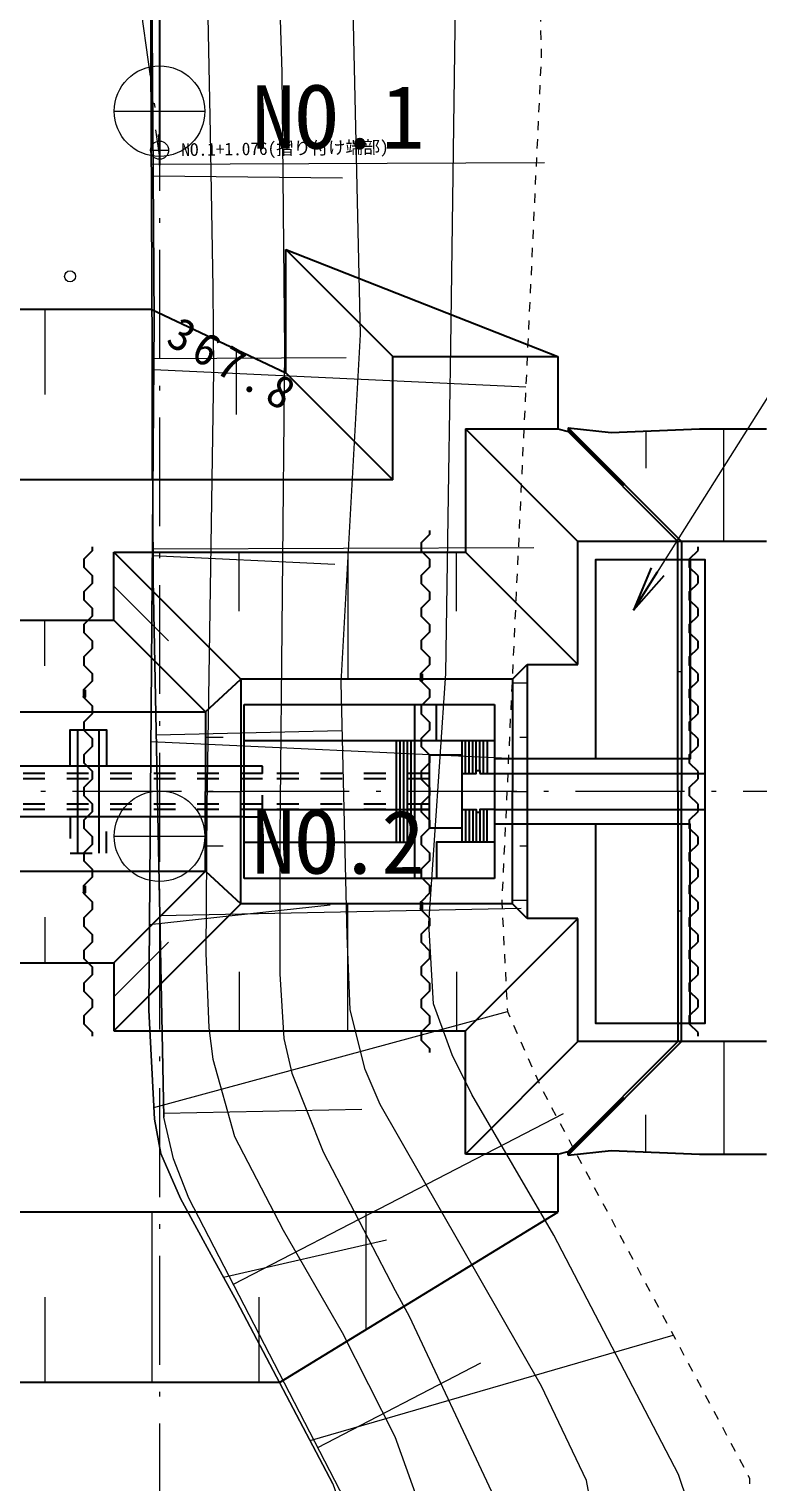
# Model space of a CAD drawing. Header units: millimetres. Extents: x -2078669 to -1085629, y -5987148 to 310365.
# Drawn here: x -1705152 to -1685046, y -3054998 to -3014921 of the extents above; entities that cross this region are included whole.
import ezdxf

# ---------------------------------------------------------------- set-up
doc = ezdxf.new("R2010")
doc.units = ezdxf.units.MM
doc.header["$LTSCALE"] = 500
for name, pattern in [('561019', [1, 0.5, -0.5]), ('SXF_一点短鎖線', [9.25, 6, -1.5, 0.25, -1.5]), ('SXF_跳び破線', [12, 6, -6])]:
    doc.linetypes.add(name, pattern=pattern)
doc.layers.get('Defpoints').update_dxf_attribs({"color": 153})
for name, color, linetype, lineweight in [('D-BGD', 7, 'Continuous', 13), ('D-BMK', 2, 'SXF_一点短鎖線', 13), ('D-BMK-HTXT', 7, 'Continuous', 13), ('D-BMK-OTRS', 7, 'Continuous', 13), ('D-BYP-STR1', 2, 'Continuous', 13), ('D-BYP-STR2', 6, 'Continuous', 25), ('D-BYP-STR4', 6, 'Continuous', 25), ('D-BYP-STRA', 1, 'Continuous', 25), ('D-BYP-STRC', 1, 'Continuous', 13), ('●予備設計_LP横断', 7, 'Continuous', 13)]:
    doc.layers.add(name, color=color, linetype=linetype, lineweight=lineweight)
doc.styles.add('MS ゴシック', font='MS Gothic.ttf')
doc.styles.add('ＭＳ ゴシック', font='MS Gothic.ttf')
doc.dimstyles.new('DIM-500-F', dxfattribs={"dimscale": 500, "dimtxt": 3.5, "dimasz": 2.5, "dimexe": 0, "dimexo": 2, "dimgap": 0.8, "dimtad": 1, "dimdec": 0, "dimzin": 0, "dimdsep": 46, "dimtxsty": 'MS ゴシック', "dimblk": 'OPEN', "dimcen": 0.1, "dimclrd": 256, "dimclre": 256, "dimclrt": 256, "dimaunit": 1, "dimadec": 4, "dimazin": 0, "dimtfac": 1, "dimtdec": 0, "dimtmove": 2, "dimatfit": 3, "dimldrblk": 'OPEN', "dimfxl": 1, "dimtolj": 1, "dimtzin": 0, "dimlwd": -1, "dimlwe": -1, "dimarcsym": 2})

# ---------------------------------------------------------------- blocks, each defined once
blk = doc.blocks.new('M7312')
at = {"layer": '●予備設計_LP横断', "linetype": 'Continuous', "lineweight": 20}
blk.add_circle((0, -0.001), 0.15, dxfattribs=at)
blk = doc.blocks.new('河川平面')
at = {"layer": 'D-BGD', "linetype": 'Continuous'}
for p, q in [((1609189, -2766148), (1620033, -2766106)), ((1609238, -2766470), (1614464, -2766521)), ((1609209, -2771511), (1614564, -2771486)), ((1609254, -2771817), (1619516, -2772295)), ((1609236, -2776763), (1619734, -2776719)), ((1609215, -2776945), (1614246, -2777180)), ((1609177, -2782074), (1619038, -2782534)), ((1609323, -2781888), (1614441, -2781774)), ((1609138, -2787126), (1614121, -2786576)), ((1609423, -2786871), (1619389, -2786671)), ((1609259, -2792174), (1619008, -2789521)), ((1609527, -2792329), (1614990, -2792216)), ((1611452, -2797046), (1620560, -2792338)), ((1611174, -2796846), (1615671, -2795821)), ((1613564, -2801355), (1623583, -2798449)), ((1613780, -2801544), (1618279, -2799216))]:
    blk.add_line(p, q, dxfattribs=at)
at = {"layer": 'D-BGD', "linetype": 'Continuous', "flags": 128}
for points in [[(1614196, -2802555), (1611544, -2797523), (1610785, -2796134), (1609990, -2794678), (1609448, -2793437), (1609275, -2792488), (1609120, -2789483), (1609265, -2770458), (1609158, -2754356), (1608991, -2733247), (1608817, -2713807), (1608555, -2699081), (1609014, -2666342), (1609021, -2620514)], [(1608555, -2699081), (1608817, -2713807), (1608991, -2733247), (1609158, -2754356), (1609265, -2770458), (1609120, -2789483)], [(1609120, -2789483), (1609275, -2792488), (1609448, -2793437), (1609990, -2794678), (1610785, -2796134), (1611544, -2797523), (1614196, -2802555), (1615082, -2805064), (1615231, -2805958), (1615273, -2807092), (1615472, -2812388), (1615628, -2817764), (1615471, -2822577), (1615363, -2823344), (1615029, -2824221), (1612556, -2828756), (1610099, -2832855), (1609457, -2834072), (1609409, -2834630), (1609279, -2836167)]]:
    blk.add_lwpolyline(points, dxfattribs=at)
for points, elevation in [([(1610013, -2620514), (1610004, -2655012), (1609981, -2662598), (1609913, -2668183), (1609452, -2691949), (1609445, -2695730), (1609534, -2701509), (1610811, -2765298), (1610885, -2769571), (1610897, -2771846), (1610716, -2783859), (1610693, -2787913), (1610772, -2789970), (1610879, -2790832), (1611484, -2792973), (1612825, -2795553), (1614449, -2798377), (1615902, -2801242), (1616987, -2804270)], 367000), ([(1611715, -2620514), (1611197, -2668195), (1611105, -2685482), (1611228, -2700780), (1611946, -2745632), (1612011, -2749082), (1612060, -2750532), (1612325, -2753298), (1612593, -2757485), (1612783, -2763612), (1612864, -2771282), (1612734, -2784705), (1612727, -2788483), (1612845, -2790265), (1613065, -2791226), (1613931, -2793393), (1615912, -2797217), (1616301, -2797929), (1618572, -2802762)], 366000), ([(1621613, -2804739), (1621190, -2802460), (1619945, -2799860), (1615503, -2792088), (1615083, -2791125), (1614669, -2789480), (1614591, -2787428), (1614424, -2780447), (1614954, -2770848), (1614660, -2757775), (1613687, -2747587), (1613373, -2737098), (1613203, -2724566), (1612724, -2704239), (1612726, -2695354), (1612599, -2678222), (1612988, -2655305), (1612966, -2630582), (1613359, -2620514)], 365000), ([(1624244, -2803817), (1623725, -2802293), (1620285, -2795694), (1618029, -2791812), (1617489, -2790721), (1616969, -2789309), (1616837, -2787094), (1617312, -2780196), (1617397, -2774676), (1617446, -2771179), (1617614, -2759007), (1617664, -2755279), (1617387, -2752525), (1616960, -2744706), (1616414, -2735865), (1615549, -2723449), (1615307, -2713395), (1614941, -2697350), (1614969, -2677393)], 364000)]:
    blk.add_lwpolyline(points, dxfattribs=dict(at, elevation=elevation))
at = {"layer": 'D-BGD', "linetype": '561019', "flags": 128}
blk.add_lwpolyline([(1618950, -2620514), (1618959, -2621129), (1618665, -2658302), (1618663, -2658627), (1618571, -2661701), (1617747, -2689368), (1618403, -2710987), (1619104, -2730441), (1619135, -2731637), (1619943, -2763133), (1618853, -2786511), (1619008, -2789521), (1619927, -2791602), (1625688, -2802391), (1625125, -2825293), (1624564, -2827572), (1623496, -2829911), (1618630, -2838640), (1618342, -2840170), (1618771, -2861642), (1618913, -2870692)], dxfattribs=at)
at = {"layer": 'D-BGD', "linetype": 'Continuous'}
for points in [[(1615473, -2813810, 368400), (1615503, -2805510, 368350), (1615442, -2805095, 368370), (1615373, -2804813, 368380), (1615226, -2804347, 368420), (1610224, -2794667, 368260), (1609794, -2793590, 368280), (1609534, -2792437, 368300), (1609236, -2777605, 368510), (1609158, -2758979, 368490), (1609245, -2738601, 368470), (1609119, -2714860, 368280), (1609038, -2675632, 368370), (1609172, -2662075, 368370), (1609082, -2627858, 368360), (1609044, -2620514, 368307)], [(1609119, -2714860, 368280), (1609245, -2738601, 368470), (1609158, -2758979, 368490), (1609236, -2777605, 368510), (1609534, -2792437, 368300)], [(1615473, -2813810, 368400), (1615503, -2805510, 368350), (1615442, -2805095, 368370), (1615373, -2804813, 368380), (1615226, -2804347, 368420), (1610224, -2794667, 368260), (1609794, -2793590, 368280), (1609534, -2792437, 368300)]]:
    blk.add_polyline3d(points, dxfattribs=at)
at = {"layer": 'D-BGD', "linetype": 'Continuous', "lineweight": 20, "xscale": 1000, "yscale": 1000, "zscale": 1000, "rotation": 330.1091246385173}
blk.add_blockref('M7312', (1606945, -2769242, 367818), dxfattribs=at)
at = {"layer": 'D-BGD', "linetype": 'Continuous', "insert": (1609538, -2771104, 367818), "char_height": 900, "attachment_point": 7, "rotation": 330.1091, "line_spacing_factor": 0.722892, "style": 'MS ゴシック'}
blk.add_mtext('\\T1.284;367.8', dxfattribs=at)
blk = doc.blocks.new('_Open')
at = {"color": 0, "linetype": 'ByBlock', "lineweight": -2}
for p, q in [((-1, 0.167), (0, 0)), ((-1, -0.167), (0, 0)), ((0, 0), (-1, 0))]:
    blk.add_line(p, q, dxfattribs=at)

msp = doc.modelspace()

# ---------------------------------------------------------------- linework, layer by layer
at = {"layer": 'D-BMK', "linetype": 'SXF_一点短鎖線'}
msp.add_line((-1622324.6, -3035952.7), (-1736237.2, -3035952.7), dxfattribs=at)
at = {"layer": 'D-BMK', "linetype": 'SXF_一点短鎖線', "flags": 128}
msp.add_lwpolyline([(-1701552.5, -2873013.4), (-1701552.5, -3123191.7)], dxfattribs=at)
msp.add_lwpolyline([(-1701552.5, -2873013.4), (-1701552.5, -3123191.7)], dxfattribs=at)
msp.add_lwpolyline([(-1701552.5, -2967365.2, -0.0342109), (-1701692.6, -2969410.7), (-1704459.1, -2989508.6, 0.0342109), (-1704552.5, -2990872.2), (-1704552.5, -2996230.7, 0.0353635), (-1704452.7, -2997640), (-1701652.3, -3017313.4, -0.0353635), (-1701552.5, -3018722.6)], format="xyb", dxfattribs=at)
msp.add_lwpolyline([(-1701552.5, -2967365.2, -0.0342109), (-1701692.6, -2969410.7), (-1704459.1, -2989508.6, 0.0342109), (-1704552.5, -2990872.2), (-1704552.5, -2996230.7, 0.0353635), (-1704452.7, -2997640), (-1701652.3, -3017313.4, -0.0353635), (-1701552.5, -3018722.6)], format="xyb", dxfattribs=at)
at = {"layer": 'D-BMK-HTXT', "color": 7, "linetype": 'Continuous', "lineweight": 13}
for p, q in [((-1702802.4, -3017186.7, 329066.8), (-1700302.4, -3017186.7, -329119.1)), ((-1702802.5, -3037186.7, 329093), (-1700302.5, -3037186.7, -329093))]:
    msp.add_line(p, q, dxfattribs=at)
for centre in [(-1701552.4, -3017186.7, -26.2), (-1701552.5, -3037186.7, 0)]:
    msp.add_circle(centre, 1250, dxfattribs=at)
at = {"layer": 'D-BMK-OTRS', "color": 7, "linetype": 'Continuous', "lineweight": 13}
for q in [(-1701652.2, -3017698.6), (-1701552.5, -3019107.1)]:
    msp.add_line((-1701552.5, -3018399.3), q, dxfattribs=at)
at = {"layer": 'D-BYP-STR1'}
for p, q in [((-1704714.8, -3022652.7), (-1704714.8, -3025002.7)), ((-1701761.1, -3022652.7), (-1701761.1, -3027352.7)), ((-1699442.8, -3023750.1), (-1699442.8, -3025551.4)), ((-1688745.6, -3027513.1), (-1690285.2, -3025973.4)), ((-1688135.2, -3026013.3), (-1688135.2, -3027035.3)), ((-1685985.2, -3029052.7), (-1685985.2, -3025952.7)), ((-1699360.6, -3030982.1), (-1699360.6, -3029352.7)), ((-1696360.6, -3029352.7), (-1696360.6, -3032852.7)), ((-1693360.6, -3030982.1), (-1693360.6, -3029352.7)), ((-1701307.3, -3031795.2), (-1702814.8, -3030287.7)), ((-1704714.8, -3032487.7), (-1704714.8, -3031222.7)), ((-1691814.5, -3032952.7), (-1691414.9, -3032952.7)), ((-1687155.9, -3032652.7), (-1687255.9, -3032652.7)), ((-1700284.8, -3034452.7), (-1699799.8, -3034452.7)), ((-1691614.7, -3034452.7), (-1691414.9, -3034452.7)), ((-1700284.8, -3035952.7), (-1699314.8, -3035952.7)), ((-1691814.5, -3035952.7), (-1691414.9, -3035952.7)), ((-1687205.9, -3035952.7), (-1687255.9, -3035952.7)), ((-1700284.8, -3037452.7), (-1699799.8, -3037452.7)), ((-1691614.7, -3037452.7), (-1691414.9, -3037452.7)), ((-1691814.5, -3038952.7), (-1691414.9, -3038952.7)), ((-1704714.8, -3039417.7), (-1704714.8, -3040682.7)), ((-1696360.6, -3042552.7), (-1696360.6, -3039052.7)), ((-1687155.9, -3039252.7), (-1687255.9, -3039252.7)), ((-1701307.3, -3040110.2), (-1702814.8, -3041617.7)), ((-1699360.6, -3040923.4), (-1699360.6, -3042552.7)), ((-1693360.6, -3040923.4), (-1693360.6, -3042552.7)), ((-1685985.2, -3042852.7), (-1685985.2, -3045952.7)), ((-1688745.6, -3044392.4), (-1690285.2, -3045932.1)), ((-1688135.2, -3045892.2), (-1688135.2, -3044870.2)), ((-1701764.9, -3047552.7), (-1701764.9, -3052252.7)), ((-1695865, -3047552.7), (-1695865, -3050795.2)), ((-1704714.8, -3049902.7), (-1704714.8, -3052252.7)), ((-1698814.9, -3049902.7), (-1698814.9, -3052252.7))]:
    msp.add_line(p, q, dxfattribs=at)
at = {"layer": 'D-BYP-STR2'}
for p, q in [((-1695114.5, -3023952.7), (-1698064.8, -3021002.4)), ((-1698064.8, -3024402.4), (-1698064.8, -3021002.4)), ((-1698064.8, -3021002.4), (-1690566.9, -3023952.7)), ((-1701761.1, -3022652.7), (-1705599.6, -3022652.7)), ((-1701761.1, -3022652.7), (-1698064.8, -3024402.4)), ((-1695114.5, -3027352.7), (-1695114.5, -3023952.7)), ((-1695114.5, -3023952.7), (-1690566.9, -3023952.7)), ((-1690566.9, -3023952.7), (-1690566.9, -3025952.7)), ((-1695114.5, -3027352.7), (-1698064.8, -3024402.4)), ((-1690014.5, -3029052.7), (-1693114.5, -3025952.7)), ((-1693114.5, -3025952.7), (-1693114.5, -3029352.7)), ((-1693114.5, -3025952.7), (-1690566.9, -3025952.7)), ((-1690566.9, -3025952.7), (-1690285.2, -3026023.4)), ((-1690285.2, -3025923.4), (-1690285.2, -3026023.4)), ((-1687155.9, -3029052.7), (-1690285.2, -3025923.4)), ((-1690285.2, -3025923.4), (-1689097.3, -3026052.7)), ((-1687255.9, -3029052.7), (-1690285.2, -3026023.4)), ((-1689097.3, -3026052.7), (-1686655.9, -3025952.7)), ((-1686655.9, -3025952.7), (-1684814.5, -3025952.7)), ((-1695114.5, -3027352.7), (-1720350.4, -3027352.7)), ((-1702814.8, -3029352.7), (-1693114.5, -3029352.7)), ((-1699314.8, -3032852.7), (-1702814.8, -3029352.7)), ((-1702814.8, -3031222.7), (-1702814.8, -3029352.7)), ((-1690014.5, -3032453.1), (-1693114.5, -3029352.7)), ((-1687255.9, -3029052.7), (-1690014.5, -3029052.7)), ((-1690014.5, -3032453.1), (-1690014.5, -3029052.7)), ((-1687255.9, -3035952.7), (-1687255.9, -3029052.7)), ((-1687155.9, -3029052.7), (-1687255.9, -3029052.7)), ((-1684814.5, -3029052.7), (-1687155.9, -3029052.7)), ((-1687155.9, -3029052.7), (-1687155.9, -3035952.7)), ((-1718414.5, -3031222.7), (-1702814.8, -3031222.7)), ((-1700284.8, -3033752.7), (-1702814.8, -3031222.7)), ((-1691814.5, -3032852.7), (-1691414.9, -3032453.1)), ((-1691414.9, -3032453.1), (-1691414.9, -3039452.4)), ((-1691414.9, -3032453.1), (-1690014.5, -3032453.1)), ((-1700284.8, -3033752.7), (-1699314.8, -3032852.7)), ((-1691814.5, -3032852.7), (-1699314.8, -3032852.7)), ((-1699314.8, -3032852.7), (-1699314.8, -3035952.7)), ((-1691814.5, -3032852.7), (-1691814.5, -3035952.7)), ((-1720944.5, -3033752.7), (-1700284.8, -3033752.7)), ((-1700284.8, -3033752.7), (-1700284.8, -3035952.7)), ((-1699214.8, -3035952.7), (-1699214.8, -3033552.7)), ((-1699214.8, -3033552.7), (-1692314.5, -3033552.7)), ((-1694514.5, -3038352.7), (-1694514.5, -3033552.7)), ((-1693914.5, -3034552.7), (-1693914.5, -3033552.7)), ((-1692314.5, -3033552.7), (-1692314.5, -3034552.7)), ((-1695014.5, -3037352.7), (-1695014.5, -3034552.7)), ((-1694914.5, -3037352.7), (-1694914.5, -3034552.7)), ((-1694814.5, -3037352.7), (-1694814.5, -3034552.7)), ((-1694714.5, -3037352.7), (-1694714.5, -3034552.7)), ((-1694614.5, -3037352.7), (-1694614.5, -3034552.7)), ((-1693214.5, -3034552.7), (-1693214.5, -3037352.7)), ((-1693114.5, -3035452.7), (-1693114.5, -3034552.7)), ((-1693014.5, -3035452.7), (-1693014.5, -3034552.7)), ((-1692914.5, -3035452.7), (-1692914.5, -3034552.7)), ((-1692714.5, -3035377.7), (-1692714.5, -3034552.7)), ((-1692614.5, -3035452.7), (-1692614.5, -3034552.7)), ((-1692514.5, -3034552.7), (-1692514.5, -3035452.7)), ((-1692314.5, -3034552.7), (-1692314.5, -3037352.7)), ((-1699214.8, -3035252.7), (-1721314.5, -3035252.7)), ((-1692814.5, -3035377.7), (-1692714.5, -3035377.7)), ((-1692714.5, -3035377.7), (-1692714.5, -3035452.7)), ((-1692714.5, -3035452.7), (-1692314.5, -3035452.7)), ((-1700284.8, -3038152.7), (-1700284.8, -3035952.7)), ((-1699314.8, -3039052.7), (-1699314.8, -3035952.7)), ((-1699214.8, -3036652.7), (-1699214.8, -3035952.7)), ((-1691814.5, -3039052.7), (-1691814.5, -3035952.7)), ((-1687255.9, -3035952.7), (-1687255.9, -3042852.7)), ((-1687155.9, -3042852.7), (-1687155.9, -3035952.7)), ((-1693114.5, -3036452.7), (-1693114.5, -3037352.7)), ((-1693014.5, -3036452.7), (-1693014.5, -3037352.7)), ((-1692914.5, -3036452.7), (-1692914.5, -3037352.7)), ((-1692714.5, -3036527.7), (-1692714.5, -3037352.7)), ((-1692614.5, -3036452.7), (-1692614.5, -3037352.7)), ((-1692514.5, -3037352.7), (-1692514.5, -3036452.7)), ((-1699214.8, -3036652.7), (-1721314.5, -3036652.7)), ((-1699214.8, -3038352.7), (-1699214.8, -3036652.7)), ((-1699214.8, -3037352.7), (-1694514.5, -3037352.7)), ((-1692314.5, -3037352.7), (-1692314.5, -3038352.7)), ((-1720944.5, -3038152.7), (-1700284.8, -3038152.7)), ((-1700284.8, -3038152.7), (-1702814.8, -3040682.7)), ((-1700284.8, -3038152.7), (-1699314.8, -3039052.7)), ((-1692314.5, -3038352.7), (-1699214.8, -3038352.7)), ((-1699314.8, -3039052.7), (-1702814.8, -3042552.7)), ((-1691814.5, -3039052.7), (-1699314.8, -3039052.7)), ((-1691414.9, -3039452.4), (-1691814.5, -3039052.7)), ((-1693114.5, -3042552.7), (-1690014.5, -3039452.4)), ((-1690014.5, -3039452.4), (-1691414.9, -3039452.4)), ((-1690014.5, -3042852.7), (-1690014.5, -3039452.4)), ((-1718414.5, -3040682.7), (-1702814.8, -3040682.7)), ((-1702814.8, -3040682.7), (-1702814.8, -3042552.7)), ((-1702814.8, -3042552.7), (-1693114.5, -3042552.7)), ((-1693114.5, -3045952.7, -240720), (-1693114.5, -3042552.7)), ((-1690014.5, -3042852.7), (-1693114.5, -3045952.7)), ((-1687155.9, -3042852.7), (-1690285.2, -3045982.1)), ((-1687255.9, -3042852.7), (-1690285.2, -3045882.1)), ((-1687255.9, -3042852.7), (-1690014.5, -3042852.7)), ((-1687155.9, -3042852.7), (-1687255.9, -3042852.7)), ((-1684814.5, -3042852.7), (-1687155.9, -3042852.7)), ((-1690566.9, -3045952.7, 242956.1), (-1693114.5, -3045952.7, 242956.1)), ((-1690566.9, -3045952.7), (-1690285.2, -3045882.1)), ((-1690566.9, -3045952.7, 242956.1), (-1690566.9, -3047552.7, 242956.1)), ((-1690285.2, -3045982.1), (-1689097.3, -3045852.7)), ((-1690285.2, -3045982.1), (-1690285.2, -3045882.1)), ((-1689097.3, -3045852.7), (-1686655.9, -3045952.7)), ((-1686655.9, -3045952.7), (-1684814.5, -3045952.7)), ((-1690566.9, -3047552.7), (-1720350.4, -3047552.7)), ((-1698246.6, -3052252.7), (-1690566.9, -3047552.7)), ((-1698246.6, -3052252.7), (-1705599.6, -3052252.7))]:
    msp.add_line(p, q, dxfattribs=at)
at = {"layer": 'D-BYP-STR2', "linetype": 'SXF_跳び破線', "ltscale": 0.2}
for p, q in [((-1698714.8, -3035452.7), (-1721814.5, -3035452.7)), ((-1694114.5, -3035452.7), (-1698714.8, -3035452.7)), ((-1698714.8, -3036302.7), (-1721814.5, -3036302.7)), ((-1694114.5, -3036302.7), (-1698714.8, -3036302.7))]:
    msp.add_line(p, q, dxfattribs=at)
at = {"layer": 'D-BYP-STR2', "ltscale": 100}
msp.add_lwpolyline([(-1704014.5, -3035252.7), (-1704014.5, -3034252.7), (-1703014.5, -3034252.7), (-1703014.5, -3035252.7)], dxfattribs=at)
at = {"layer": 'D-BYP-STR2'}
for points in [[(-1703814.5, -3034252.7), (-1703814.5, -3035952.7), (-1703814.5, -3036652.7), (-1703814.5, -3037652.7)], [(-1703214.5, -3037652.7), (-1703214.5, -3036652.7), (-1703214.5, -3035952.7), (-1703214.5, -3034252.7)], [(-1692314.5, -3034552.7), (-1694514.5, -3034552.7), (-1699214.8, -3034552.7)], [(-1693214.5, -3035452.7), (-1692814.5, -3035452.7), (-1692814.5, -3035377.7), (-1692814.5, -3034552.7)], [(-1693214.5, -3034952.7), (-1694114.5, -3034952.7), (-1694114.5, -3036952.7), (-1693214.5, -3036952.7)], [(-1698714.8, -3036452.7), (-1694514.5, -3036452.7), (-1694114.5, -3036452.7)], [(-1693214.5, -3036452.7), (-1692814.5, -3036452.7), (-1692814.5, -3036527.7), (-1692814.5, -3037352.7)], [(-1692314.5, -3036452.7), (-1692714.5, -3036452.7), (-1692714.5, -3036527.7), (-1692814.5, -3036527.7)], [(-1692314.5, -3037352.7), (-1693914.5, -3037352.7), (-1693914.5, -3038352.7)]]:
    msp.add_lwpolyline(points, dxfattribs=at)
at = {"layer": 'D-BYP-STR2', "linetype": 'SXF_跳び破線', "ltscale": 0.2}
for points in [[(-1699214.8, -3036652.7), (-1698714.8, -3036652.7), (-1698714.8, -3035252.7), (-1699214.8, -3035252.7)], [(-1694114.5, -3035602.7), (-1698714.8, -3035602.7), (-1721814.5, -3035602.7), (-1722714.5, -3035602.7)], [(-1694114.5, -3036452.7), (-1698714.8, -3036452.7), (-1721814.5, -3036452.7)], [(-1704014.5, -3036652.7), (-1704014.5, -3037652.7), (-1703014.5, -3037652.7), (-1703014.5, -3036652.7)]]:
    msp.add_lwpolyline(points, dxfattribs=at)
at = {"layer": 'D-BYP-STR4', "ltscale": 0.2}
for points in [[(-1694099.5, -3034152.7), (-1694099.5, -3034052.7), (-1694329.5, -3033822.7), (-1694329.5, -3033582.7), (-1694099.5, -3033352.7), (-1694099.5, -3033252.7), (-1694099.5, -3033152.7), (-1694329.5, -3032922.7), (-1694329.5, -3032682.7), (-1694099.5, -3032452.7), (-1694099.5, -3032352.7), (-1694099.5, -3032252.7), (-1694329.5, -3032022.7), (-1694329.5, -3031782.7), (-1694099.5, -3031552.7), (-1694099.5, -3031452.7), (-1694099.5, -3031352.7), (-1694329.5, -3031122.7), (-1694329.5, -3030882.7), (-1694099.5, -3030652.7), (-1694099.5, -3030552.7), (-1694099.5, -3030452.7), (-1694329.5, -3030222.7), (-1694329.5, -3029982.7), (-1694099.5, -3029752.7), (-1694099.5, -3029652.7), (-1694099.5, -3029552.7), (-1694329.5, -3029322.7), (-1694329.5, -3029082.7), (-1694099.5, -3028852.7), (-1694099.5, -3028752.7)], [(-1703399.5, -3034602.7), (-1703399.5, -3034502.7), (-1703629.5, -3034272.7), (-1703629.5, -3034032.7), (-1703399.5, -3033802.7), (-1703399.5, -3033702.7), (-1703399.5, -3033602.7), (-1703629.5, -3033372.7), (-1703629.5, -3033132.7), (-1703399.5, -3032902.7), (-1703399.5, -3032802.7), (-1703399.5, -3032702.7), (-1703629.5, -3032472.7), (-1703629.5, -3032232.7), (-1703399.5, -3032002.7), (-1703399.5, -3031902.7), (-1703399.5, -3031802.7), (-1703629.5, -3031572.7), (-1703629.5, -3031332.7), (-1703399.5, -3031102.7), (-1703399.5, -3031002.7), (-1703399.5, -3030902.7), (-1703629.5, -3030672.7), (-1703629.5, -3030432.7), (-1703399.5, -3030202.7), (-1703399.5, -3030102.7), (-1703399.5, -3030002.7), (-1703629.5, -3029772.7), (-1703629.5, -3029532.7), (-1703399.5, -3029302.7), (-1703399.5, -3029202.7)], [(-1694354.5, -3032702.7), (-1694354.5, -3032902.7)], [(-1694304.5, -3032702.7), (-1694304.5, -3032902.7)], [(-1703654.5, -3033152.7), (-1703654.5, -3033352.7)], [(-1703604.5, -3033152.7), (-1703604.5, -3033352.7)], [(-1694099.5, -3037752.7), (-1694099.5, -3037652.7), (-1694329.5, -3037422.7), (-1694329.5, -3037182.7), (-1694099.5, -3036952.7), (-1694099.5, -3036852.7), (-1694099.5, -3036752.7), (-1694329.5, -3036522.7), (-1694329.5, -3036282.7), (-1694099.5, -3036052.7), (-1694099.5, -3035952.7), (-1694099.5, -3035852.7), (-1694329.5, -3035622.7), (-1694329.5, -3035382.7), (-1694099.5, -3035152.7), (-1694099.5, -3035052.7), (-1694099.5, -3034952.7), (-1694329.5, -3034722.7), (-1694329.5, -3034482.7), (-1694099.5, -3034252.7), (-1694099.5, -3034152.7)], [(-1703399.5, -3037402.7), (-1703399.5, -3037202.7), (-1703629.5, -3036972.7), (-1703629.5, -3036732.7), (-1703399.5, -3036502.7), (-1703399.5, -3036402.7), (-1703399.5, -3036302.7), (-1703629.5, -3036072.7), (-1703629.5, -3035832.7), (-1703399.5, -3035602.7), (-1703399.5, -3035502.7), (-1703399.5, -3035402.7), (-1703629.5, -3035172.7), (-1703629.5, -3034932.7), (-1703399.5, -3034702.7), (-1703399.5, -3034602.7)], [(-1703399.5, -3042702.7), (-1703399.5, -3042602.7), (-1703629.5, -3042372.7), (-1703629.5, -3042132.7), (-1703399.5, -3041902.7), (-1703399.5, -3041802.7), (-1703399.5, -3041702.7), (-1703629.5, -3041472.7), (-1703629.5, -3041232.7), (-1703399.5, -3041002.7), (-1703399.5, -3040902.7), (-1703399.5, -3040802.7), (-1703629.5, -3040572.7), (-1703629.5, -3040332.7), (-1703399.5, -3040102.7), (-1703399.5, -3040002.7), (-1703399.5, -3039902.7), (-1703629.5, -3039672.7), (-1703629.5, -3039432.7), (-1703399.5, -3039202.7), (-1703399.5, -3039102.7), (-1703399.5, -3039002.7), (-1703629.5, -3038772.7), (-1703629.5, -3038532.7), (-1703399.5, -3038302.7), (-1703399.5, -3038202.7), (-1703399.5, -3038102.7), (-1703629.5, -3037872.7), (-1703629.5, -3037632.7), (-1703399.5, -3037402.7), (-1703399.5, -3037202.7)], [(-1694099.5, -3043152.7), (-1694099.5, -3043052.7), (-1694329.5, -3042822.7), (-1694329.5, -3042582.7), (-1694099.5, -3042352.7), (-1694099.5, -3042252.7), (-1694099.5, -3042152.7), (-1694329.5, -3041922.7), (-1694329.5, -3041682.7), (-1694099.5, -3041452.7), (-1694099.5, -3041352.7), (-1694099.5, -3041252.7), (-1694329.5, -3041022.7), (-1694329.5, -3040782.7), (-1694099.5, -3040552.7), (-1694099.5, -3040452.7), (-1694099.5, -3040352.7), (-1694329.5, -3040122.7), (-1694329.5, -3039882.7), (-1694099.5, -3039652.7), (-1694099.5, -3039552.7), (-1694099.5, -3039452.7), (-1694329.5, -3039222.7), (-1694329.5, -3038982.7), (-1694099.5, -3038752.7), (-1694099.5, -3038652.7), (-1694099.5, -3038552.7), (-1694329.5, -3038322.7), (-1694329.5, -3038202.7), (-1694329.5, -3038082.7), (-1694099.5, -3037852.7), (-1694099.5, -3037752.7)], [(-1703654.5, -3038552.7), (-1703654.5, -3038752.7)], [(-1703604.5, -3038552.7), (-1703604.5, -3038752.7)], [(-1694354.5, -3039002.7), (-1694354.5, -3039202.7)], [(-1694304.5, -3039002.7), (-1694304.5, -3039202.7)]]:
    msp.add_lwpolyline(points, dxfattribs=at)
at = {"layer": 'D-BYP-STR4', "linetype": 'SXF_跳び破線', "ltscale": 0.2}
msp.add_lwpolyline([(-1686699.5, -3042702.7), (-1686699.5, -3042602.7), (-1686929.5, -3042372.7), (-1686929.5, -3042132.7), (-1686699.5, -3041902.7), (-1686699.5, -3041802.7), (-1686699.5, -3041702.7), (-1686929.5, -3041472.7), (-1686929.5, -3041232.7), (-1686699.5, -3041002.7), (-1686699.5, -3040902.7), (-1686699.5, -3040802.7), (-1686929.5, -3040572.7), (-1686929.5, -3040332.7), (-1686699.5, -3040102.7), (-1686699.5, -3040002.7), (-1686699.5, -3039902.7), (-1686929.5, -3039672.7), (-1686929.5, -3039432.7), (-1686699.5, -3039202.7), (-1686699.5, -3039102.7), (-1686699.5, -3039002.7), (-1686929.5, -3038772.7), (-1686929.5, -3038532.7), (-1686699.5, -3038302.7), (-1686699.5, -3038202.7), (-1686699.5, -3038102.7), (-1686929.5, -3037872.7), (-1686929.5, -3037632.7), (-1686699.5, -3037402.7), (-1686699.5, -3037302.7), (-1686699.5, -3037202.7), (-1686929.5, -3036972.7), (-1686929.5, -3036732.7), (-1686699.5, -3036502.7), (-1686699.5, -3036402.7), (-1686699.5, -3036302.7), (-1686929.5, -3036072.7), (-1686929.5, -3035832.7), (-1686699.5, -3035602.7), (-1686699.5, -3035502.7), (-1686699.5, -3035402.7), (-1686929.5, -3035172.7), (-1686929.5, -3034932.7), (-1686699.5, -3034702.7), (-1686699.5, -3034602.7), (-1686699.5, -3034502.7), (-1686929.5, -3034272.7), (-1686929.5, -3034032.7), (-1686699.5, -3033802.7), (-1686699.5, -3033702.7), (-1686699.5, -3033602.7), (-1686929.5, -3033372.7), (-1686929.5, -3033132.7), (-1686699.5, -3032902.7), (-1686699.5, -3032802.7), (-1686699.5, -3032702.7), (-1686929.5, -3032472.7), (-1686929.5, -3032232.7), (-1686699.5, -3032002.7), (-1686699.5, -3031902.7), (-1686699.5, -3031802.7), (-1686929.5, -3031572.7), (-1686929.5, -3031332.7), (-1686699.5, -3031102.7), (-1686699.5, -3031002.7), (-1686699.5, -3030902.7), (-1686929.5, -3030672.7), (-1686929.5, -3030432.7), (-1686699.5, -3030202.7), (-1686699.5, -3030102.7), (-1686699.5, -3030002.7), (-1686929.5, -3029772.7), (-1686929.5, -3029532.7), (-1686699.5, -3029302.7), (-1686699.5, -3029202.7)], dxfattribs=at)
at = {"layer": 'D-BYP-STR4', "ltscale": 0.2}
for points in [[(-1694304.5, -3032702.7), (-1694354.5, -3032702.7), (-1694304.5, -3032902.7), (-1694354.5, -3032902.7)], [(-1703604.5, -3033152.7), (-1703654.5, -3033152.7), (-1703604.5, -3033352.7), (-1703654.5, -3033352.7)], [(-1703604.5, -3038552.7), (-1703654.5, -3038552.7), (-1703604.5, -3038752.7), (-1703654.5, -3038752.7)], [(-1694304.5, -3039002.7), (-1694354.5, -3039002.7), (-1694304.5, -3039202.7), (-1694354.5, -3039202.7)]]:
    msp.add_lwpolyline(points, close=True, dxfattribs=at)
at = {"layer": 'D-BYP-STRA', "ltscale": 0.01}
for p, q in [((-1692314.5, -3035052.7), (-1692314.5, -3036852.7)), ((-1692314.5, -3035452.7), (-1686514.5, -3035452.7)), ((-1692314.5, -3036452.7), (-1686514.5, -3036452.7))]:
    msp.add_line(p, q, dxfattribs=at)
for points in [[(-1686914.5, -3033844.8), (-1686914.5, -3029552.7), (-1686914.5, -3035052.7), (-1692314.5, -3035052.7)], [(-1689514.5, -3035052.7), (-1689514.5, -3029552.7), (-1686914.5, -3029552.7), (-1686514.5, -3029552.7), (-1686514.5, -3042352.7), (-1686914.5, -3042352.7), (-1689514.5, -3042352.7), (-1689514.5, -3036852.7)], [(-1686914.5, -3042352.7), (-1686914.5, -3036852.7), (-1692314.5, -3036852.7)]]:
    msp.add_lwpolyline(points, dxfattribs=at)
at = {"layer": 'Defpoints'}
msp.add_line((-1701552.4, -3011240.7, 369050), (-1701552.4, -3018673.7, 369050), dxfattribs=at)
at = {"layer": 'Defpoints', "linetype": 'Continuous', "lineweight": 13}
msp.add_line((-1701802.5, -3018262.3, 65818.6), (-1701302.5, -3018262.3, -65818.6), dxfattribs=at)
msp.add_circle((-1701552.5, -3018262.3, 0), 250, dxfattribs=at)

# ---------------------------------------------------------------- block references
at = {"layer": 'D-BGD'}
msp.add_blockref('河川平面', (-3310965.8, -252499.8), dxfattribs=at)

# ---------------------------------------------------------------- texts
at = {"layer": 'D-BMK-HTXT', "style": 'MS ゴシック'}
for s, p in [('NO.1  ', (-1699004.7, -3018220.8, -354000)), ('NO.2  ', (-1699004.9, -3038220.8, -723050))]:
    msp.add_text(s, height=1750, dxfattribs=at).set_placement(p)
at = {"layer": 'Defpoints', "insert": (-1700952.2, -3018296.4, 0), "char_height": 350, "attachment_point": 4, "rotation": 0.77042, "style": 'ＭＳ ゴシック'}
msp.add_mtext('NO.1+1.076(摺り付け端部)', dxfattribs=at)

# ---------------------------------------------------------------- leaders
at = {"layer": 'D-BYP-STRC'}
msp.add_leader([(-1688481.7, -3030951.8), (-1683401.4, -3022898.6)], dimstyle='DIM-500-F', dxfattribs=at)

doc.saveas('drawing.dxf')
